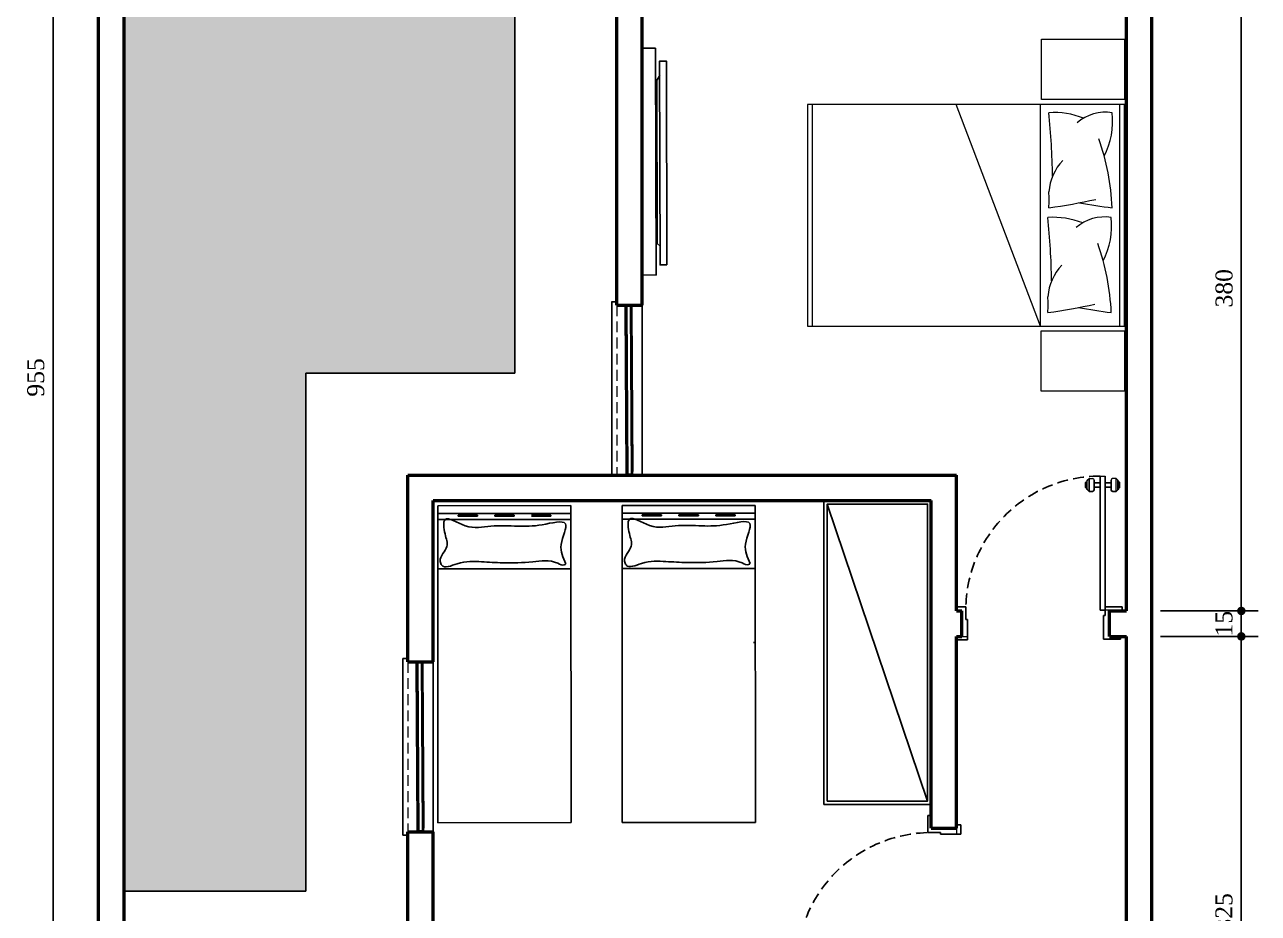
# Model space of a CAD drawing. Header units: millimetres. Extents: x 124972 to 152645, y 1647 to 10452.
# Drawn here: x 151919 to 152645, y 9605 to 10128 of the extents above; entities that cross this region are included whole.
import ezdxf

# ---------------------------------------------------------------- set-up
doc = ezdxf.new("R2010")
doc.units = ezdxf.units.MM
doc.linetypes.add('HIDDEN', pattern=[9.525, 6.35, -3.175])
for name, color, linetype in [('ACESSORIOS', 2, 'Continuous'), ('COZINHA', 2, 'Continuous'), ('Hachuria - Moveis', 1, 'Continuous'), ('Piso', 55, 'Continuous'), ('PN010', 1, 'Continuous'), ('PORTAS', 3, 'Continuous'), ('Portas-Projeção', 55, 'HIDDEN')]:
    doc.layers.add(name, color=color, linetype=linetype)
for name, color, linetype, lineweight in [('Hachura', 1, 'Continuous', 9), ('Moveis', 1, 'Continuous', 9), ('Parede Baixa', 5, 'Continuous', 50), ('Portas - Janelas', 2, 'Continuous', 20), ('Projeção Janela', 15, 'HIDDEN', 9)]:
    doc.layers.add(name, color=color, linetype=linetype, lineweight=lineweight)
doc.styles.add('Valéria', font='romantic.ttf', dxfattribs={"height": 10})
doc.dimstyles.new('Cota - 50', dxfattribs={"dimtxt": 10, "dimasz": 5, "dimexe": 10, "dimexo": 20, "dimgap": 5, "dimtad": 1, "dimtxsty": 'Valéria', "dimblk": 'DOT', "dimcen": 0, "dimclrd": 12, "dimclre": 12, "dimclrt": 2, "dimazin": 2, "dimtfac": 1, "dimtix": 1, "dimtmove": 0, "dimatfit": 3, "dimldrblk": 'DOT', "dimfxl": 1, "dimarcsym": 0})

# ---------------------------------------------------------------- blocks, each defined once
blk = doc.blocks.new('CAMA')
at = {"layer": 'Moveis'}
for p, q in [((-2487.43, 2453.89), (-2487.43, 2313.89)), ((-2287.43, 2453.89), (-2487.43, 2453.89)), ((-2484.43, 2453.89), (-2484.43, 2313.89)), ((-2340.43, 2313.89), (-2393.66, 2453.89)), ((-2340.43, 2313.89), (-2340.43, 2453.89)), ((-2290.43, 2313.89), (-2290.43, 2453.89)), ((-2287.43, 2313.89), (-2287.43, 2453.89)), ((-2487.43, 2313.89), (-2287.43, 2313.89))]:
    blk.add_line(p, q, dxfattribs=at)
for centre, radius, start, end in [((-2331.88, 2398.32), 50.46, 68.28526, 93.74697), ((-2821.37, 2399.35), 488.68, 1.09636, 5.79256), ((-2299.39, 2421.99), 27.01, 81.03124, 131.41313), ((-2344.57, 2443.59), 49.65, 333.21234, 5.87764), ((-2450.92, 2381.08), 155.92, 2.79089, 19.14033), ((-2302.48, 2396.13), 32.8, 136.75178, 175.55701), ((-2391.08, 2393.67), 56.12, 354.88889, 5.11111), ((-2381.31, 2729.56), 344, 277.70727, 282.72643), ((-2244.56, 2787.47), 402, 259.78219, 262.76564), ((-2332.49, 2332.23), 50.46, 68.28526, 93.74697), ((-2821.98, 2333.27), 488.68, 1.09636, 5.79256), ((-2300, 2355.91), 27.01, 81.03124, 131.41313), ((-2345.18, 2377.5), 49.65, 333.21234, 5.87764), ((-2451.53, 2315), 155.92, 2.79089, 19.14033), ((-2303.09, 2330.05), 32.8, 136.75178, 175.55701), ((-2391.69, 2327.59), 56.12, 354.88889, 5.11111), ((-2381.92, 2663.48), 344, 277.70727, 282.72643), ((-2245.17, 2721.39), 402, 259.78219, 262.76564)]:
    blk.add_arc(centre, radius, start, end, dxfattribs=at)
blk = doc.blocks.new('_Dot')
at = {"color": 0, "linetype": 'ByBlock', "lineweight": -2}
blk.add_line((-0.5, 0), (-1, 0), dxfattribs=at)
at = {"color": 0, "linetype": 'ByBlock', "const_width": 0.5}
blk.add_lwpolyline([(-0.25, 0, 1), (0.25, 0, 1)], format="xyb", close=True, dxfattribs=at)
blk = doc.blocks.new('*D1215')
at = {"color": 12, "lineweight": -2, "transparency": 16777216}
for p, q in [((152587.45, 10163.01), (152645.02, 10163.01)), ((152635.02, 10158.01), (152635.02, 9788.01)), ((152587.45, 9783.01), (152645.02, 9783.01))]:
    blk.add_line(p, q, dxfattribs=at)
at = {"layer": 'Defpoints', "color": 0, "transparency": 16777216}
for p in [(152567.45, 10163.01), (152567.45, 9783.01), (152635.02, 9783.01)]:
    blk.add_point(p, dxfattribs=at)
at = {"color": 12, "lineweight": -2, "transparency": 16777216, "xscale": 5, "yscale": 5, "zscale": 5}
for p, rotation in [((152635.02, 10163.01), 90), ((152635.02, 9783.01), 270)]:
    blk.add_blockref('_Dot', p, dxfattribs=dict(at, rotation=rotation))
at = {"color": 2, "transparency": 16777216, "insert": (152624.91, 9973.01), "char_height": 10, "attachment_point": 5, "rotation": 90, "style": 'Valéria'}
blk.add_mtext('380', dxfattribs=at)
blk = doc.blocks.new('*D1216')
at = {"color": 12, "lineweight": -2, "transparency": 16777216}
for p, q in [((152635.02, 9788.01), (152635.02, 9793.01)), ((152587.45, 9783.01), (152645.02, 9783.01)), ((152635.02, 9783.01), (152635.02, 9768.01)), ((152587.45, 9768.01), (152645.02, 9768.01)), ((152635.02, 9763.01), (152635.02, 9758.01))]:
    blk.add_line(p, q, dxfattribs=at)
at = {"layer": 'Defpoints', "color": 0, "transparency": 16777216}
for p in [(152567.45, 9783.01), (152567.45, 9768.01), (152635.02, 9768.01)]:
    blk.add_point(p, dxfattribs=at)
at = {"color": 12, "lineweight": -2, "transparency": 16777216, "xscale": 5, "yscale": 5, "zscale": 5}
for p, rotation in [((152635.02, 9783.01), 270), ((152635.02, 9768.01), 90)]:
    blk.add_blockref('_Dot', p, dxfattribs=dict(at, rotation=rotation))
at = {"color": 2, "transparency": 16777216, "insert": (152624.83, 9775.51), "char_height": 10, "attachment_point": 5, "rotation": 90, "style": 'Valéria'}
blk.add_mtext('15', dxfattribs=at)
blk = doc.blocks.new('*D1217')
at = {"color": 12, "lineweight": -2, "transparency": 16777216}
for p, q in [((152587.45, 9768.01), (152645.02, 9768.01)), ((152635.02, 9763.01), (152635.02, 9448.01)), ((152587.45, 9443.01), (152645.02, 9443.01))]:
    blk.add_line(p, q, dxfattribs=at)
at = {"layer": 'Defpoints', "color": 0, "transparency": 16777216}
for p in [(152567.45, 9768.01), (152567.45, 9443.01), (152635.02, 9443.01)]:
    blk.add_point(p, dxfattribs=at)
at = {"color": 12, "lineweight": -2, "transparency": 16777216, "xscale": 5, "yscale": 5, "zscale": 5}
for p, rotation in [((152635.02, 9768.01), 90), ((152635.02, 9443.01), 270)]:
    blk.add_blockref('_Dot', p, dxfattribs=dict(at, rotation=rotation))
at = {"color": 2, "transparency": 16777216, "insert": (152624.83, 9605.51), "char_height": 10, "attachment_point": 5, "rotation": 90, "style": 'Valéria'}
blk.add_mtext('325', dxfattribs=at)
blk = doc.blocks.new('*D1231')
at = {"color": 12, "lineweight": -2, "transparency": 16777216}
for p, q in [((151957.45, 10398.01), (151925.79, 10398.01)), ((151935.79, 9448.01), (151935.79, 10393.01)), ((151957.45, 9443.01), (151925.79, 9443.01))]:
    blk.add_line(p, q, dxfattribs=at)
at = {"layer": 'Defpoints', "color": 0, "transparency": 16777216}
for p in [(151935.79, 10398.01), (151977.45, 10398.01), (151977.45, 9443.01)]:
    blk.add_point(p, dxfattribs=at)
at = {"color": 12, "lineweight": -2, "transparency": 16777216, "xscale": 5, "yscale": 5, "zscale": 5}
for p, rotation in [((151935.79, 10398.01), 90), ((151935.79, 9443.01), 270)]:
    blk.add_blockref('_Dot', p, dxfattribs=dict(at, rotation=rotation))
at = {"color": 2, "transparency": 16777216, "insert": (151925.54, 9920.51), "char_height": 10, "attachment_point": 5, "rotation": 90, "style": 'Valéria'}
blk.add_mtext('955', dxfattribs=at)

msp = doc.modelspace()

# ---------------------------------------------------------------- hatches: boundary and pattern name
h = msp.add_hatch()
h.set_pattern_fill('GRASS2', color=74, scale=15, pattern_type=2)
h.set_pattern_definition([(360, (67932.865, 3341.237), (15, 15), [2.25, -0.45, 0.6, -0.45, 2.25, -9]), (360, (67932.115, 3341.687), (15, 15), [1.5, -1.125, 2.25, -1.125, 1.5, -7.5]), (360, (67937.365, 3347.687), (15, 15), [1.875, -0.75, 1.875, -10.5]), (360, (67929.865, 3350.687), (15, 15), [0.75, -1.5, 0.75, -12]), (90, (67931.365, 3350.687), (-15, 15), [1.35, -13.65]), (90, (67935.865, 3341.687), (-15, 15), [1.5, -13.5]), (90, (67939.615, 3347.687), (-15, 15), [1.5, -13.5]), (45, (67937.815, 3341.537), (1e-14, 15), [1.5, -19.7132034]), (135, (67933.915, 3341.537), (-15, 1e-14), [1.5, -19.7132034]), (63.434949, (67937.365, 3341.612), (8e-10, 15), [1.5, -32.0410197]), (75.9637565, (67936.6152, 3341.687), (5e-10, 15), [1.5, -60.3465844]), (75.9637565, (67940.3652, 3347.687), (5e-10, 15), [1.2, -60.6465844]), (75.9637565, (67931.6652, 3350.687), (5e-10, 15), [1.05, -60.7965844]), (104.0362435, (67935.1152, 3341.687), (-5e-10, 15), [1.5, -60.3465844]), (104.0362435, (67938.8652, 3347.687), (-5e-10, 15), [1.2, -60.6465844]), (104.0362435, (67931.0652, 3350.687), (-5e-10, 15), [1.05, -60.7965844]), (116.565051, (67934.365, 3341.612), (-6e-09, 15), [1.5, -32.041002])])
h.paths.add_polyline_path([(152159.861, 10176.233), (152165.728, 10178.005)], flags=16)
h.paths.add_polyline_path([(151977.445, 10398.006), (151977.445, 9923.006), (152207.445, 9923.006), (152207.445, 10398.006)])
h = msp.add_hatch()
h.set_pattern_fill('GRASS2', color=74, scale=15, pattern_type=2)
h.set_pattern_definition([(360, (67825.865, 3036.237), (15, 15), [2.25, -0.45, 0.6, -0.45, 2.25, -9]), (360, (67825.115, 3036.687), (15, 15), [1.5, -1.125, 2.25, -1.125, 1.5, -7.5]), (360, (67830.365, 3042.687), (15, 15), [1.875, -0.75, 1.875, -10.5]), (360, (67822.865, 3045.687), (15, 15), [0.75, -1.5, 0.75, -12]), (90, (67824.365, 3045.687), (-15, 15), [1.35, -13.65]), (90, (67828.865, 3036.687), (-15, 15), [1.5, -13.5]), (90, (67832.615, 3042.687), (-15, 15), [1.5, -13.5]), (45, (67830.815, 3036.537), (1e-14, 15), [1.5, -19.7132034]), (135, (67826.915, 3036.537), (-15, 1e-14), [1.5, -19.7132034]), (63.434949, (67830.365, 3036.612), (8e-10, 15), [1.5, -32.0410197]), (75.9637565, (67829.6152, 3036.687), (5e-10, 15), [1.5, -60.3465844]), (75.9637565, (67833.3652, 3042.687), (5e-10, 15), [1.2, -60.6465844]), (75.9637565, (67824.6652, 3045.687), (5e-10, 15), [1.05, -60.7965844]), (104.0362435, (67828.1152, 3036.687), (-5e-10, 15), [1.5, -60.3465844]), (104.0362435, (67831.8652, 3042.687), (-5e-10, 15), [1.2, -60.6465844]), (104.0362435, (67824.0652, 3045.687), (-5e-10, 15), [1.05, -60.7965844]), (116.565051, (67827.365, 3036.612), (-6e-09, 15), [1.5, -32.041002])])
h.paths.add_polyline_path([(152044.814, 10083.897), (152083.285, 9979.239)])
h.paths.add_polyline_path([(151977.445, 9923.006), (151977.446, 9618.006), (152084.445, 9618.006), (152084.445, 9923.006)])

# ---------------------------------------------------------------- linework, layer by layer
for p, q in [((152207.445, 9923.006), (152207.445, 10398.006)), ((152296.701, 10106.789), (152292.675, 10106.779)), ((152084.445, 9618.006), (152084.445, 9923.006)), ((152084.445, 9923.006), (152207.445, 9923.006)), ((151977.445, 9618.006), (152084.445, 9618.006))]:
    msp.add_line(p, q)
at = {"layer": 'ACESSORIOS'}
for p, q in [((152290.326, 10114.398), (152282.772, 10114.398)), ((152290.326, 10114.398), (152290.632, 9980.823)), ((152290.632, 9980.823), (152282.445, 9980.843)), ((152264.445, 9965.01), (152264.445, 9863.006)), ((152282.445, 9963.006), (152282.445, 9863.006)), ((152564.875, 9785.457), (152564.875, 9783.457)), ((152563.883, 9766.421), (152563.883, 9768.421)), ((152141.445, 9755.01), (152141.445, 9651.006)), ((152159.445, 9753.006), (152159.445, 9653.006)), ((152144.445, 9651.006), (152141.445, 9651.006))]:
    msp.add_line(p, q, dxfattribs=at)
at = {"layer": 'ACESSORIOS', "color": 2, "linetype": 'Continuous'}
for p, q in [((152554.875, 9785.421), (152564.875, 9785.421)), ((152553.875, 9766.421), (152563.86, 9766.421))]:
    msp.add_line(p, q, dxfattribs=at)
at = {"layer": 'COZINHA'}
for p, q in [((152267.445, 9965.006), (152264.414, 9965.01)), ((152144.445, 9755.006), (152141.445, 9755.01))]:
    msp.add_line(p, q, dxfattribs=at)
at = {"layer": 'Hachura'}
for p, q in [((152273.405, 9962.528), (152273.95, 9863.525)), ((152275.405, 9962.528), (152275.945, 9863.525)), ((152272.945, 9862.992), (152272.945, 9865.025)), ((152273.445, 9863.525), (152273.445, 9865.025)), ((152276.445, 9863.525), (152273.445, 9863.525)), ((152276.445, 9863.525), (152276.445, 9865.025)), ((152276.945, 9863.006), (152276.945, 9865.025)), ((152150.405, 9752.528), (152150.95, 9653.525)), ((152152.405, 9752.528), (152152.945, 9653.525)), ((152149.945, 9652.992), (152149.945, 9655.025)), ((152150.445, 9653.525), (152150.445, 9655.025)), ((152153.445, 9653.525), (152150.445, 9653.525)), ((152153.445, 9653.525), (152153.445, 9655.025)), ((152153.945, 9653.006), (152153.945, 9655.025))]:
    msp.add_line(p, q, dxfattribs=at)
at = {"layer": 'Hachuria - Moveis'}
for p, q in [((152272.395, 9963.006), (152272.395, 9961.027)), ((152272.895, 9962.528), (152272.895, 9961.028)), ((152275.895, 9962.528), (152272.895, 9962.528)), ((152275.895, 9962.528), (152275.895, 9961.028)), ((152276.395, 9963.006), (152276.395, 9961.028)), ((152270.533, 9845.154), (152348.933, 9845.196)), ((152348.935, 9840.538), (152348.933, 9845.196)), ((152348.933, 9845.196), (152348.955, 9803.196)), ((152162.043, 9844.986), (152240.443, 9845.028)), ((152162.044, 9844.986), (152162.119, 9658.33)), ((152162.045, 9840.328), (152240.445, 9840.37)), ((152185.478, 9839.464), (152174.013, 9839.458)), ((152185.478, 9838.806), (152174.013, 9838.8)), ((152207.134, 9839.476), (152195.669, 9839.47)), ((152207.134, 9838.817), (152195.669, 9838.811)), ((152207.134, 9838.817), (152207.134, 9839.476)), ((152217.169, 9839.44), (152228.634, 9839.446)), ((152217.169, 9838.781), (152228.634, 9838.788)), ((152240.443, 9845.028), (152240.465, 9803.028)), ((152240.445, 9840.37), (152240.447, 9836.847)), ((152270.534, 9845.154), (152270.609, 9658.498)), ((152270.535, 9840.496), (152348.935, 9840.538)), ((152282.346, 9839.584), (152293.811, 9839.591)), ((152282.347, 9838.926), (152282.346, 9839.584)), ((152282.347, 9838.926), (152293.812, 9838.932)), ((152304.003, 9839.596), (152315.467, 9839.602)), ((152304.003, 9838.937), (152315.468, 9838.944)), ((152325.658, 9839.607), (152337.123, 9839.614)), ((152325.659, 9838.949), (152337.124, 9838.955)), ((152348.935, 9840.538), (152348.936, 9837.015)), ((152162.047, 9836.805), (152240.447, 9836.847)), ((152240.519, 9658.362), (152240.447, 9836.847)), ((152270.536, 9836.973), (152348.936, 9837.015)), ((152349.009, 9658.529), (152348.937, 9837.015)), ((152240.459, 9807.779), (152162.059, 9807.745)), ((152348.948, 9807.947), (152270.549, 9807.913)), ((152149.395, 9753.006), (152149.395, 9751.027)), ((152149.895, 9752.528), (152149.895, 9751.028)), ((152152.895, 9752.528), (152149.895, 9752.528)), ((152152.895, 9752.528), (152152.895, 9751.028)), ((152153.395, 9753.006), (152153.395, 9751.028)), ((152162.119, 9658.33), (152240.519, 9658.362)), ((152270.609, 9658.498), (152349.009, 9658.529))]:
    msp.add_line(p, q, dxfattribs=at)
for points in [[(152389.245, 9668.939), (152452.445, 9668.939), (152452.445, 9848.006), (152389.245, 9848.006)], [(152391.352, 9671.046), (152450.338, 9671.046), (152450.338, 9845.899), (152391.352, 9845.899)]]:
    msp.add_lwpolyline(points, close=True, dxfattribs=at)
for points in [[(152174.013, 9839.458), (152174.013, 9838.8)], [(152185.478, 9838.806), (152185.478, 9839.464)], [(152195.669, 9839.47), (152195.669, 9838.811)], [(152228.634, 9838.788), (152228.634, 9839.446)], [(152293.812, 9838.932), (152293.811, 9839.591)], [(152304.003, 9839.596), (152304.003, 9838.937)], [(152315.468, 9838.944), (152315.467, 9839.602)], [(152325.658, 9839.607), (152325.659, 9838.949)], [(152337.124, 9838.955), (152337.123, 9839.614)], [(152348.658, 9764.388), (152348, 9764.388)]]:
    msp.add_lwpolyline(points, dxfattribs=at)
for points in [[(152237.521, 9810.818), (152234.681, 9822.165), (152237.225, 9834.365), (152223.62, 9833.79), (152209.165, 9832.931), (152193.292, 9832.923), (152178.27, 9833.199), (152166.363, 9836.808), (152166.368, 9828.37), (152167.505, 9820.994), (152163.542, 9812.197), (152164.394, 9809.928), (152173.463, 9810.784), (152187.918, 9811.926), (152200.39, 9811.366), (152217.963, 9811.942), (152232.702, 9811.099), (152236.497, 9810.139), (152237.521, 9810.818)], [(152346.011, 9810.986), (152343.17, 9822.332), (152345.715, 9834.533), (152332.11, 9833.958), (152317.655, 9833.099), (152301.782, 9833.091), (152286.76, 9833.366), (152274.853, 9836.975), (152274.858, 9828.537), (152275.995, 9821.162), (152272.032, 9812.365), (152272.883, 9810.095), (152281.953, 9810.951), (152296.408, 9812.094), (152308.879, 9811.533), (152326.453, 9812.11), (152341.192, 9811.267), (152344.986, 9810.307), (152346.011, 9810.986)]]:
    msp.add_spline(points, degree=3, dxfattribs=at)
at = {"layer": 'Moveis'}
for p, q in [((152272.395, 9961.027), (152272.895, 9961.028)), ((152275.895, 9961.028), (152276.395, 9961.028)), ((152272.945, 9865.025), (152273.445, 9865.025)), ((152276.445, 9865.025), (152276.945, 9865.025)), ((152149.395, 9751.027), (152149.895, 9751.028)), ((152152.895, 9751.028), (152153.395, 9751.028)), ((152149.945, 9655.025), (152150.445, 9655.025)), ((152153.445, 9655.025), (152153.945, 9655.025))]:
    msp.add_line(p, q, dxfattribs=at)
for points in [[(152566.28, 10084.221), (152517.402, 10084.221), (152517.402, 10119.769), (152566.28, 10119.769)], [(152566.168, 9912.332), (152517.29, 9912.332), (152517.29, 9947.881), (152566.168, 9947.881)]]:
    msp.add_lwpolyline(points, close=True, dxfattribs=at)
at = {"layer": 'Parede Baixa'}
for p, q in [((151962.445, 8553.006), (151962.445, 10408.006)), ((152582.445, 8918.006), (152582.445, 10408.006)), ((151977.445, 8933.006), (151977.445, 10398.006)), ((152267.445, 9963.006), (152267.445, 10233.006)), ((152282.445, 9963.006), (152282.445, 10218.006)), ((152567.445, 9783.006), (152567.445, 10163.006)), ((152267.445, 9963.006), (152282.445, 9963.006)), ((152144.445, 9863.006), (152467.445, 9863.006)), ((152144.445, 9753.006), (152144.445, 9863.006)), ((152467.445, 9783.006), (152467.445, 9863.006)), ((152159.445, 9848.006), (152452.445, 9848.006)), ((152159.445, 9753.006), (152159.445, 9848.006)), ((152452.445, 9655.006), (152452.445, 9848.006)), ((152467.445, 9783.006), (152470.445, 9783.006)), ((152470.445, 9768.006), (152470.445, 9783.006)), ((152557.445, 9768.006), (152557.445, 9783.006)), ((152557.445, 9783.006), (152567.445, 9783.006)), ((152467.445, 9768.006), (152470.445, 9768.006)), ((152467.445, 9655.006), (152467.445, 9768.006)), ((152557.445, 9768.006), (152567.445, 9768.006)), ((152567.445, 9443.006), (152567.445, 9768.006)), ((152144.445, 9753.006), (152159.445, 9753.006)), ((152144.445, 9543.006), (152144.445, 9653.006)), ((152144.445, 9653.006), (152159.445, 9653.006)), ((152159.445, 9558.006), (152159.445, 9653.006)), ((152452.445, 9655.006), (152467.445, 9655.006))]:
    msp.add_line(p, q, dxfattribs=at)
at = {"layer": 'Piso'}
for p, q in [((152272.406, 9961.027), (152272.945, 9865.025)), ((152272.895, 9961.028), (152273.445, 9865.025)), ((152275.895, 9961.028), (152276.445, 9865.025)), ((152276.395, 9961.028), (152276.945, 9865.025)), ((152391.352, 9845.899), (152450.338, 9671.046)), ((152149.406, 9751.027), (152149.945, 9655.025)), ((152149.895, 9751.028), (152150.445, 9655.025)), ((152152.895, 9751.028), (152153.445, 9655.025)), ((152153.395, 9751.028), (152153.945, 9655.025))]:
    msp.add_line(p, q, dxfattribs=at)
at = {"layer": 'PN010'}
for p, q in [((152291.043, 10095.538), (152292.694, 10098.257)), ((152291.263, 9999.43), (152291.043, 10095.538)), ((152292.925, 9997.738), (152291.263, 9999.43))]:
    msp.add_line(p, q, dxfattribs=at)
msp.add_lwpolyline([(152296.976, 9986.789), (152292.95, 9986.78), (152292.675, 10106.779), (152296.701, 10106.789)], close=True, dxfattribs=at)
at = {"layer": 'PORTAS', "color": 2, "linetype": 'Continuous'}
for p, q in [((152545.375, 9853.421), (152545.375, 9860.921)), ((152548.375, 9858.421), (152548.375, 9859.921)), ((152551.875, 9783.421), (152551.875, 9862.421)), ((152554.875, 9783.421), (152554.875, 9862.421)), ((152558.375, 9858.421), (152558.375, 9859.921)), ((152543.375, 9855.921), (152543.375, 9858.421)), ((152543.875, 9855.421), (152543.875, 9858.921)), ((152544.228, 9854.567), (152543.875, 9855.421)), ((152545.375, 9853.421), (152544.228, 9854.567)), ((152547.375, 9853.421), (152545.375, 9853.421)), ((152551.875, 9858.421), (152548.375, 9858.421)), ((152548.375, 9855.921), (152548.375, 9858.421)), ((152551.875, 9855.921), (152548.375, 9855.921)), ((152548.375, 9855.921), (152548.375, 9854.421)), ((152554.875, 9858.421), (152558.375, 9858.421)), ((152554.875, 9855.921), (152558.375, 9855.921)), ((152558.375, 9855.921), (152558.375, 9858.421)), ((152558.375, 9855.921), (152558.375, 9854.421)), ((152559.375, 9853.421), (152561.375, 9853.421)), ((152561.375, 9853.421), (152562.521, 9854.567)), ((152561.443, 9853.489), (152561.375, 9853.557)), ((152562.521, 9854.567), (152562.875, 9855.421)), ((152562.875, 9855.421), (152562.875, 9858.921)), ((152563.375, 9855.921), (152563.375, 9858.421)), ((152472.873, 9785.365), (152467.445, 9785.365)), ((152472.873, 9777.95), (152472.873, 9785.365)), ((152551.875, 9783.421), (152554.875, 9783.421)), ((152554.875, 9780.421), (152553.875, 9780.421)), ((152553.875, 9780.421), (152553.875, 9766.421)), ((152554.875, 9780.421), (152554.875, 9785.421)), ((152472.873, 9777.95), (152473.875, 9777.95)), ((152473.875, 9777.95), (152473.875, 9765.916)), ((152473.875, 9765.916), (152467.445, 9765.916)), ((152450.501, 9652.509), (152450.501, 9662.509)), ((152450.501, 9662.509), (152452.445, 9662.509)), ((152467.445, 9657.006), (152469.95, 9657.006)), ((152469.95, 9651.507), (152469.95, 9657.006)), ((152457.916, 9652.509), (152450.501, 9652.509)), ((152457.916, 9652.509), (152457.916, 9651.507)), ((152457.916, 9651.507), (152469.95, 9651.507))]:
    msp.add_line(p, q, dxfattribs=at)
for centre, radius, start, end in [((152543.875, 9858.421), 0.5, 90, 180), ((152543.875, 9855.921), 0.5, 180, 270), ((152547.375, 9854.421), 1, 270, 0), ((152559.375, 9854.421), 1, 180, 270), ((152562.875, 9858.421), 0.5, 0, 90), ((152562.875, 9855.921), 0.5, 270, 0)]:
    msp.add_arc(centre, radius, start, end, dxfattribs=at)
at = {"layer": 'Portas - Janelas', "color": 2, "linetype": 'Continuous'}
for p, q in [((152544.228, 9859.775), (152543.875, 9858.921)), ((152544.375, 9854.421), (152544.375, 9859.921)), ((152561.375, 9853.421), (152561.375, 9860.921)), ((152562.375, 9854.421), (152562.375, 9859.921)), ((152562.521, 9859.775), (152562.875, 9858.921))]:
    msp.add_line(p, q, dxfattribs=at)
at = {"layer": 'Portas - Janelas'}
for p, q in [((152544.228, 9859.775), (152544.375, 9859.921)), ((152544.375, 9859.921), (152545.375, 9860.921)), ((152545.375, 9860.921), (152547.504, 9860.921)), ((152551.875, 9862.421), (152554.875, 9862.421)), ((152561.375, 9860.921), (152559.295, 9860.921)), ((152562.375, 9859.921), (152561.375, 9860.921)), ((152562.521, 9859.775), (152562.375, 9859.921)), ((152557.376, 9783.421), (152554.875, 9783.421)), ((152470.445, 9768.006), (152473.876, 9768.006)), ((152467.445, 9655.006), (152467.445, 9651.575))]:
    msp.add_line(p, q, dxfattribs=at)
for centre, radius, start, end in [((152547.462, 9860.005), 0.917, 354.744174, 87.329), ((152559.361, 9859.937), 0.987, 93.863946, 180.911848)]:
    msp.add_arc(centre, radius, start, end, dxfattribs=at)
at = {"layer": 'Portas-Projeção'}
for centre, start, end in [((152551.875, 9783.421), 90, 178.247784), ((152452.445, 9573.507), 91.752216, 180)]:
    msp.add_arc(centre, 79, start, end, dxfattribs=at)
at = {"layer": 'Projeção Janela'}
for p, q in [((152267.445, 9963.006), (152267.445, 9863.006)), ((152144.445, 9753.006), (152144.445, 9653.006))]:
    msp.add_line(p, q, dxfattribs=at)

# ---------------------------------------------------------------- block references
at = {"layer": 'Moveis', "xscale": 0.9333333333333332, "yscale": 0.9333333333333332, "zscale": 0.9333333333333332}
msp.add_blockref('CAMA', (154701.214, 7790.974), dxfattribs=at)

# ---------------------------------------------------------------- dimensions: what is measured, and where the dimension line sits
for base, p1, p2, picture, middle in [((151935.79, 10398.006), (151977.445, 9443.006), (151977.445, 10398.006), '*D1231', (151925.539, 9920.506)), ((152635.022, 9783.006), (152567.445, 10163.006), (152567.445, 9783.006), '*D1215', (152624.911, 9973.006)), ((152635.022, 9768.006), (152567.445, 9783.006), (152567.445, 9768.006), '*D1216', (152624.83, 9775.506)), ((152635.022, 9443.006), (152567.445, 9768.006), (152567.445, 9443.006), '*D1217', (152624.83, 9605.506))]:
    dim = msp.add_linear_dim(base=base, p1=p1, p2=p2, angle=90, dimstyle='Cota - 50', override={"dimtmove": 1})
    dim.commit()
    dim.dimension.update_dxf_attribs({"geometry": picture, "text_midpoint": middle})

doc.saveas('drawing.dxf')
